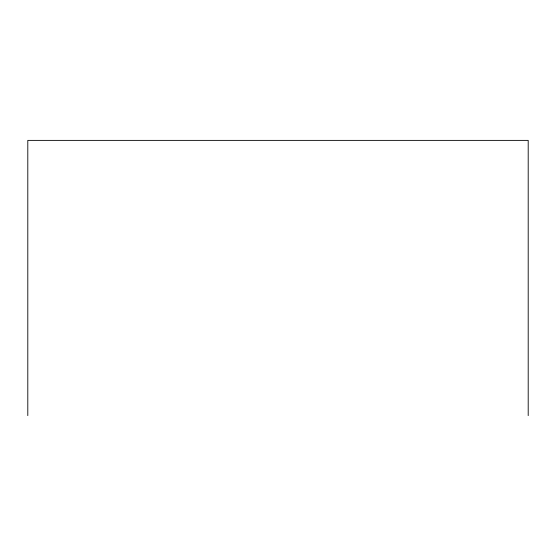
<?xml version="1.0" encoding="UTF-8"?>
<svg xmlns="http://www.w3.org/2000/svg" width="556" height="556" viewBox="0 0 556 556"><rect width="100%" height="100%" fill="white"/><g stroke="black" fill="none" stroke-linecap="round" stroke-linejoin="round"><path stroke-width="0.83" d="M528.2 415.617L528.2 140.383L27.8 140.383L27.8 415.617"/></g></svg>
